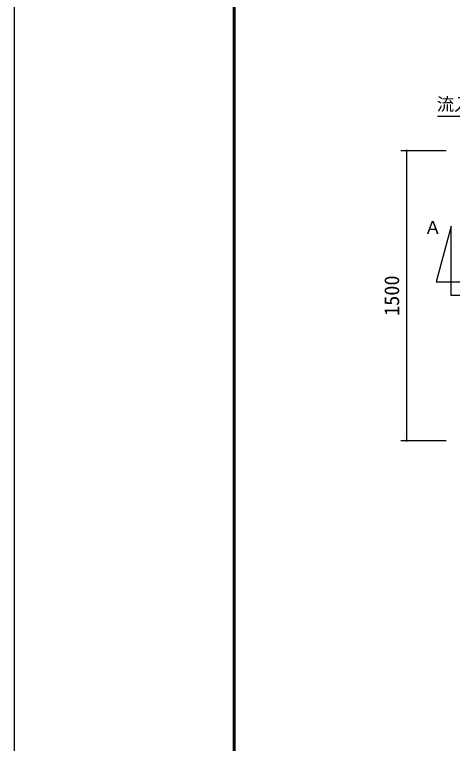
# Model space of a CAD drawing. Units: millimetres, scale not verified. Extents: x -8910 to 8910, y -6308 to 6308.
# Drawn here: x -8910 to -6642, y -904 to 2866 of the extents above; entities that cross this region are included whole.
import ezdxf
from ezdxf.enums import TextEntityAlignment as Align

# ---------------------------------------------------------------- set-up
doc = ezdxf.new("R2010")
doc.units = ezdxf.units.MM
doc.header["$LTSCALE"] = 30
for name, color, linetype, lineweight in [('0-2_文字', 7, 'Continuous', 25), ('0-3_空気管', 3, 'Continuous', 25), ('0-9_製作', 5, 'Continuous', 25), ('1-0_図面枠', 7, 'Continuous', 25), ('1-1_Axis_waku', 7, 'Continuous', 25)]:
    doc.layers.add(name, color=color, linetype=linetype, lineweight=lineweight)
doc.styles.add('ＭＳ ゴシック', font='')
doc.styles.get('ＭＳ ゴシック').set_extended_font_data('MS Gothic')

msp = doc.modelspace()

# ---------------------------------------------------------------- linework, layer by layer
at = {"layer": '0-2_文字', "color": 3}
msp.add_lwpolyline([(-5742.52, 1543.13), (-6201.56, 2338.2), (-6719.56, 2338.2)], dxfattribs=at)
at = {"layer": '0-3_空気管'}
msp.add_lwpolyline([(-6468.49, 1411.99), (-6648.49, 1411.99), (-6648.49, 1771.99), (-6725.66, 1483.99), (-6545.66, 1483.99)], dxfattribs=at)
at = {"layer": '0-9_製作', "color": 2}
for p, q in [((-6909.97, 2161.86), (-6674.2, 2161.86)), ((-6879.97, 2161.86), (-6879.97, 661.86)), ((-6909.97, 661.86), (-6674.2, 661.86))]:
    msp.add_line(p, q, dxfattribs=at)
at = {"layer": '0-9_製作'}
for points in [[(-6884.59, 2165.68), (-6885.97, 2161.86), (-6885.04, 2165.07)], [(-6884.59, 2165.68), (-6879.97, 2161.86), (-6885.97, 2161.86)], [(-6885.04, 2165.07), (-6885.97, 2161.86), (-6885.96, 2162.24)], [(-6879.97, 2161.86), (-6885.92, 2161.11), (-6885.97, 2161.86)], [(-6885.04, 2165.07), (-6885.96, 2162.24), (-6885.4, 2164.41)], [(-6885.4, 2164.41), (-6885.96, 2162.24), (-6885.86, 2162.98)], [(-6879.97, 2161.86), (-6885.78, 2160.37), (-6885.92, 2161.11)], [(-6885.4, 2164.41), (-6885.86, 2162.98), (-6885.68, 2163.71)], [(-6879.97, 2161.86), (-6885.55, 2159.65), (-6885.78, 2160.37)], [(-6879.97, 2161.86), (-6885.23, 2158.97), (-6885.55, 2159.65)], [(-6879.97, 2161.86), (-6884.83, 2158.33), (-6885.23, 2158.97)], [(-6879.97, 2161.86), (-6884.34, 2157.75), (-6884.83, 2158.33)], [(-6884.08, 2166.23), (-6879.97, 2161.86), (-6884.59, 2165.68)], [(-6879.97, 2161.86), (-6883.8, 2157.24), (-6884.34, 2157.75)], [(-6883.5, 2166.71), (-6879.97, 2161.86), (-6884.08, 2166.23)], [(-6879.97, 2161.86), (-6883.19, 2156.79), (-6883.8, 2157.24)], [(-6882.86, 2167.12), (-6879.97, 2161.86), (-6883.5, 2166.71)], [(-6879.97, 2161.86), (-6882.53, 2156.43), (-6883.19, 2156.79)], [(-6882.18, 2167.44), (-6879.97, 2161.86), (-6882.86, 2167.12)], [(-6879.97, 2161.86), (-6881.83, 2156.15), (-6882.53, 2156.43)], [(-6881.46, 2167.67), (-6879.97, 2161.86), (-6882.18, 2167.44)], [(-6879.97, 2161.86), (-6881.1, 2155.97), (-6881.83, 2156.15)], [(-6880.72, 2167.81), (-6879.97, 2161.86), (-6881.46, 2167.67)], [(-6879.97, 2155.86), (-6881.1, 2155.97), (-6879.97, 2161.86)], [(-6879.97, 2155.86), (-6880.35, 2155.87), (-6881.1, 2155.97)], [(-6879.97, 2167.86), (-6879.97, 2161.86), (-6880.72, 2167.81)], [(-6879.59, 2167.85), (-6879.97, 2161.86), (-6879.97, 2167.86)], [(-6878.85, 2167.75), (-6879.97, 2161.86), (-6879.59, 2167.85)], [(-6878.12, 2167.57), (-6879.97, 2161.86), (-6878.85, 2167.75)], [(-6878.12, 2167.57), (-6873.97, 2161.86), (-6879.97, 2161.86)], [(-6873.97, 2161.86), (-6879.97, 2155.86), (-6879.97, 2161.86)], [(-6873.97, 2161.86), (-6879.22, 2155.91), (-6879.97, 2155.86)], [(-6873.97, 2161.86), (-6878.48, 2156.05), (-6879.22, 2155.91)], [(-6873.97, 2161.86), (-6877.76, 2156.28), (-6878.48, 2156.05)], [(-6877.42, 2167.29), (-6873.97, 2161.86), (-6878.12, 2167.57)], [(-6873.97, 2161.86), (-6877.08, 2156.6), (-6877.76, 2156.28)], [(-6876.76, 2166.92), (-6873.97, 2161.86), (-6877.42, 2167.29)], [(-6873.97, 2161.86), (-6876.44, 2157), (-6877.08, 2156.6)], [(-6876.15, 2166.48), (-6873.97, 2161.86), (-6876.76, 2166.92)], [(-6873.97, 2161.86), (-6875.86, 2157.49), (-6876.44, 2157)], [(-6875.6, 2165.97), (-6873.97, 2161.86), (-6876.15, 2166.48)], [(-6873.97, 2161.86), (-6875.35, 2158.03), (-6875.86, 2157.49)], [(-6875.12, 2165.39), (-6873.97, 2161.86), (-6875.6, 2165.97)], [(-6873.97, 2161.86), (-6874.91, 2158.64), (-6875.35, 2158.03)], [(-6874.71, 2164.75), (-6873.97, 2161.86), (-6875.12, 2165.39)], [(-6873.98, 2161.48), (-6874.91, 2158.64), (-6873.97, 2161.86)], [(-6873.98, 2161.48), (-6874.54, 2159.3), (-6874.91, 2158.64)], [(-6874.39, 2164.07), (-6873.97, 2161.86), (-6874.71, 2164.75)], [(-6874.08, 2160.73), (-6874.54, 2159.3), (-6873.98, 2161.48)], [(-6874.08, 2160.73), (-6874.26, 2160), (-6874.54, 2159.3)], [(-6874.16, 2163.35), (-6873.97, 2161.86), (-6874.39, 2164.07)], [(-6874.02, 2162.61), (-6873.97, 2161.86), (-6874.16, 2163.35)], [(-6885.68, 663.71), (-6885.97, 661.86), (-6885.86, 662.98)], [(-6885.68, 663.71), (-6879.97, 661.86), (-6885.97, 661.86)], [(-6885.86, 662.98), (-6885.97, 661.86), (-6885.96, 662.24)], [(-6879.97, 661.86), (-6885.92, 661.11), (-6885.97, 661.86)], [(-6879.97, 661.86), (-6885.78, 660.37), (-6885.92, 661.11)], [(-6879.97, 661.86), (-6885.55, 659.65), (-6885.78, 660.37)], [(-6885.4, 664.41), (-6879.97, 661.86), (-6885.68, 663.71)], [(-6879.97, 661.86), (-6885.23, 658.97), (-6885.55, 659.65)], [(-6885.04, 665.07), (-6879.97, 661.86), (-6885.4, 664.41)], [(-6879.97, 661.86), (-6884.83, 658.33), (-6885.23, 658.97)], [(-6884.59, 665.68), (-6879.97, 661.86), (-6885.04, 665.07)], [(-6879.97, 661.86), (-6884.34, 657.75), (-6884.83, 658.33)], [(-6884.08, 666.23), (-6879.97, 661.86), (-6884.59, 665.68)], [(-6879.97, 661.86), (-6883.8, 657.24), (-6884.34, 657.75)], [(-6883.5, 666.71), (-6879.97, 661.86), (-6884.08, 666.23)], [(-6879.97, 661.86), (-6883.19, 656.79), (-6883.8, 657.24)], [(-6882.86, 667.12), (-6879.97, 661.86), (-6883.5, 666.71)], [(-6879.97, 661.86), (-6882.53, 656.43), (-6883.19, 656.79)], [(-6882.18, 667.44), (-6879.97, 661.86), (-6882.86, 667.12)], [(-6879.97, 661.86), (-6881.83, 656.15), (-6882.53, 656.43)], [(-6881.46, 667.67), (-6879.97, 661.86), (-6882.18, 667.44)], [(-6879.97, 661.86), (-6881.1, 655.97), (-6881.83, 656.15)], [(-6880.72, 667.81), (-6879.97, 661.86), (-6881.46, 667.67)], [(-6879.97, 661.86), (-6880.35, 655.87), (-6881.1, 655.97)], [(-6879.97, 667.86), (-6879.97, 661.86), (-6880.72, 667.81)], [(-6879.97, 655.86), (-6880.35, 655.87), (-6879.97, 661.86)], [(-6879.59, 667.85), (-6879.97, 661.86), (-6879.97, 667.86)], [(-6878.85, 667.75), (-6879.97, 661.86), (-6879.59, 667.85)], [(-6878.85, 667.75), (-6873.97, 661.86), (-6879.97, 661.86)], [(-6873.97, 661.86), (-6879.97, 655.86), (-6879.97, 661.86)], [(-6873.97, 661.86), (-6879.22, 655.91), (-6879.97, 655.86)], [(-6873.97, 661.86), (-6878.48, 656.05), (-6879.22, 655.91)], [(-6878.12, 667.57), (-6873.97, 661.86), (-6878.85, 667.75)], [(-6873.97, 661.86), (-6877.76, 656.28), (-6878.48, 656.05)], [(-6877.42, 667.29), (-6873.97, 661.86), (-6878.12, 667.57)], [(-6873.97, 661.86), (-6877.08, 656.6), (-6877.76, 656.28)], [(-6876.76, 666.92), (-6873.97, 661.86), (-6877.42, 667.29)], [(-6873.97, 661.86), (-6876.44, 657), (-6877.08, 656.6)], [(-6876.15, 666.48), (-6873.97, 661.86), (-6876.76, 666.92)], [(-6873.97, 661.86), (-6875.86, 657.49), (-6876.44, 657)], [(-6875.6, 665.97), (-6873.97, 661.86), (-6876.15, 666.48)], [(-6873.97, 661.86), (-6875.35, 658.03), (-6875.86, 657.49)], [(-6875.12, 665.39), (-6873.97, 661.86), (-6875.6, 665.97)], [(-6873.97, 661.86), (-6874.91, 658.64), (-6875.35, 658.03)], [(-6874.71, 664.75), (-6873.97, 661.86), (-6875.12, 665.39)], [(-6873.97, 661.86), (-6874.54, 659.3), (-6874.91, 658.64)], [(-6874.39, 664.07), (-6873.97, 661.86), (-6874.71, 664.75)], [(-6873.97, 661.86), (-6874.26, 660), (-6874.54, 659.3)], [(-6874.16, 663.35), (-6873.97, 661.86), (-6874.39, 664.07)], [(-6873.97, 661.86), (-6874.08, 660.73), (-6874.26, 660)], [(-6874.02, 662.61), (-6873.97, 661.86), (-6874.16, 663.35)], [(-6873.98, 661.48), (-6874.08, 660.73), (-6873.97, 661.86)]]:
    msp.add_solid(points, dxfattribs=at)
at = {"layer": '1-0_図面枠'}
msp.add_lwpolyline([(-8910, -6307.5), (-8910, 6307.5), (8910, 6307.5), (8910, -6307.5)], close=True, dxfattribs=at)
at = {"layer": '1-1_Axis_waku'}
for p, q in [((-7778.4, 5769.9), (-7778.4, -5814.9)), ((-7777.8, 5769.3), (-7777.8, -5814.3)), ((-7777.2, 5768.7), (-7777.2, -5813.7)), ((-7776.6, 5768.1), (-7776.6, -5813.1)), ((-7776, 5767.5), (-7776, -5812.5)), ((-7775.4, 5766.9), (-7775.4, -5811.9)), ((-7774.8, 5766.3), (-7774.8, -5811.3)), ((-7774.2, 5765.7), (-7774.2, -5810.7)), ((-7773.6, 5765.1), (-7773.6, -5810.1)), ((-7773, 5764.5), (-7773, -5809.5)), ((-7772.4, 5763.9), (-7772.4, -5808.9)), ((-7771.8, 5763.3), (-7771.8, -5808.3)), ((-7771.2, 5762.7), (-7771.2, -5807.7)), ((-7770.6, 5762.1), (-7770.6, -5807.1)), ((-7770, 5761.5), (-7770, -5806.5))]:
    msp.add_line(p, q, dxfattribs=at)

# ---------------------------------------------------------------- texts
at = {"layer": '0-2_文字', "color": 4, "style": 'ＭＳ ゴシック'}
msp.add_text('流入バッフル', height=65.98, dxfattribs=at).set_placement((-6723.56, 2349.2), align=Align.BOTTOM_LEFT)
at = {"layer": '0-3_空気管', "color": 4, "style": 'ＭＳ ゴシック'}
msp.add_text('Ａ', height=65.98, dxfattribs=at).set_placement((-6788.81, 1711.54), align=Align.BOTTOM_LEFT)
at = {"layer": '0-9_製作', "color": 4, "style": 'ＭＳ ゴシック'}
msp.add_text('1500', height=76.98, rotation=90, dxfattribs=at).set_placement((-6894.97, 1306.86), align=Align.BOTTOM_LEFT)

doc.saveas('drawing.dxf')
